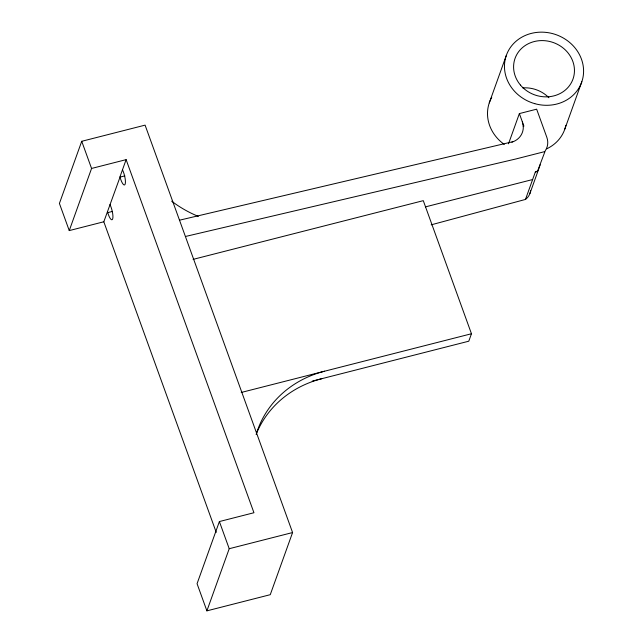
<?xml version="1.0" encoding="UTF-8"?>
<svg xmlns="http://www.w3.org/2000/svg" width="643" height="643" viewBox="0 0 643 643"><rect width="100%" height="100%" fill="white"/><g stroke="black" fill="none" stroke-linecap="round" stroke-linejoin="round"><path stroke-width="0.96" d="M119.96 176.825L126.124 159.641L91.563 168.458L69.251 230.596L103.812 221.779L120.024 177.098A9.227 2.371 75.7 0 0 125.168 184.115A9.227 2.371 75.7 0 0 122.467 169.776M431.18 224.841L525.484 199.426L535.298 172.091L536.342 171.231M529.904 193.551L539.381 167.156M126.124 159.641L253.945 512.736L219.384 521.553L197.063 583.691L206.901 610.85L270.261 594.687L292.581 532.549L145.093 125.136L81.733 141.299L59.413 203.437L69.251 230.596M206.901 610.85L229.213 548.712L219.384 521.553M489.259 102.92L506.218 55.7M508.509 143.807L519.367 113.586L536.648 109.173L546.823 137.297A17.691 15.962 20.1 0 1 545.296 150.695L537.403 171.544L535.298 172.091M193.077 259.378L423.287 200.656L471.464 333.749L468.787 341.2L312.201 381.138M564.867 128.978L581.827 81.749M525.484 199.426L526.529 198.566A15.488 13.985 19.8 0 0 530.604 190.601M179.51 220.195L513.644 141.524A18.47 16.686 19.8 0 0 523.298 127.169L523.241 126.333L523.9 126.108L519.367 113.586M120.024 177.098L124.83 175.877M107.461 211.619L107.735 212.624L112.533 211.402M544.549 151.66L515.895 158.966L185.409 236.495M425.433 206.885L532.621 179.542M241.213 392.471L471.464 333.749M229.213 548.712L292.581 532.549M511.852 142.191L512.841 141.822M504.289 144.434L502.304 142.931A39.987 36.112 19.8 0 1 491.734 97.406M109.977 204.603L110.25 205.149A9.227 2.371 75.7 0 1 112.67 218.917A9.227 2.371 75.7 0 1 107.735 212.624M81.733 141.299L91.563 168.458M103.812 221.779L216.249 532.388M522.317 121.728L523.241 126.333M256.702 432.948A107.654 97.23 19.8 0 1 321.894 378.671M565.88 125.337A39.987 36.112 19.8 0 1 546.638 148.846M522.807 87.89A30.76 27.778 19.8 0 1 548.937 97.736M256.139 434.523A107.654 97.23 19.8 0 1 324.57 371.212M198.341 216.402A107.654 97.23 19.8 0 1 171.673 201.171M540.152 164.761A15.488 13.985 19.8 0 1 539.718 166.207M534.751 103.652L532.356 102.904A39.987 36.112 19.8 0 1 521.248 97.206L519.263 95.711A39.987 36.112 19.8 0 1 524.455 35.831A39.987 36.112 19.8 0 1 583.201 65.964A39.987 36.112 19.8 0 1 534.751 103.652M520.46 85.077A30.76 27.778 19.8 0 0 572.487 80.375A30.76 27.778 19.8 0 0 539.131 40.718A30.76 27.778 19.8 0 0 520.46 85.077"/></g></svg>
